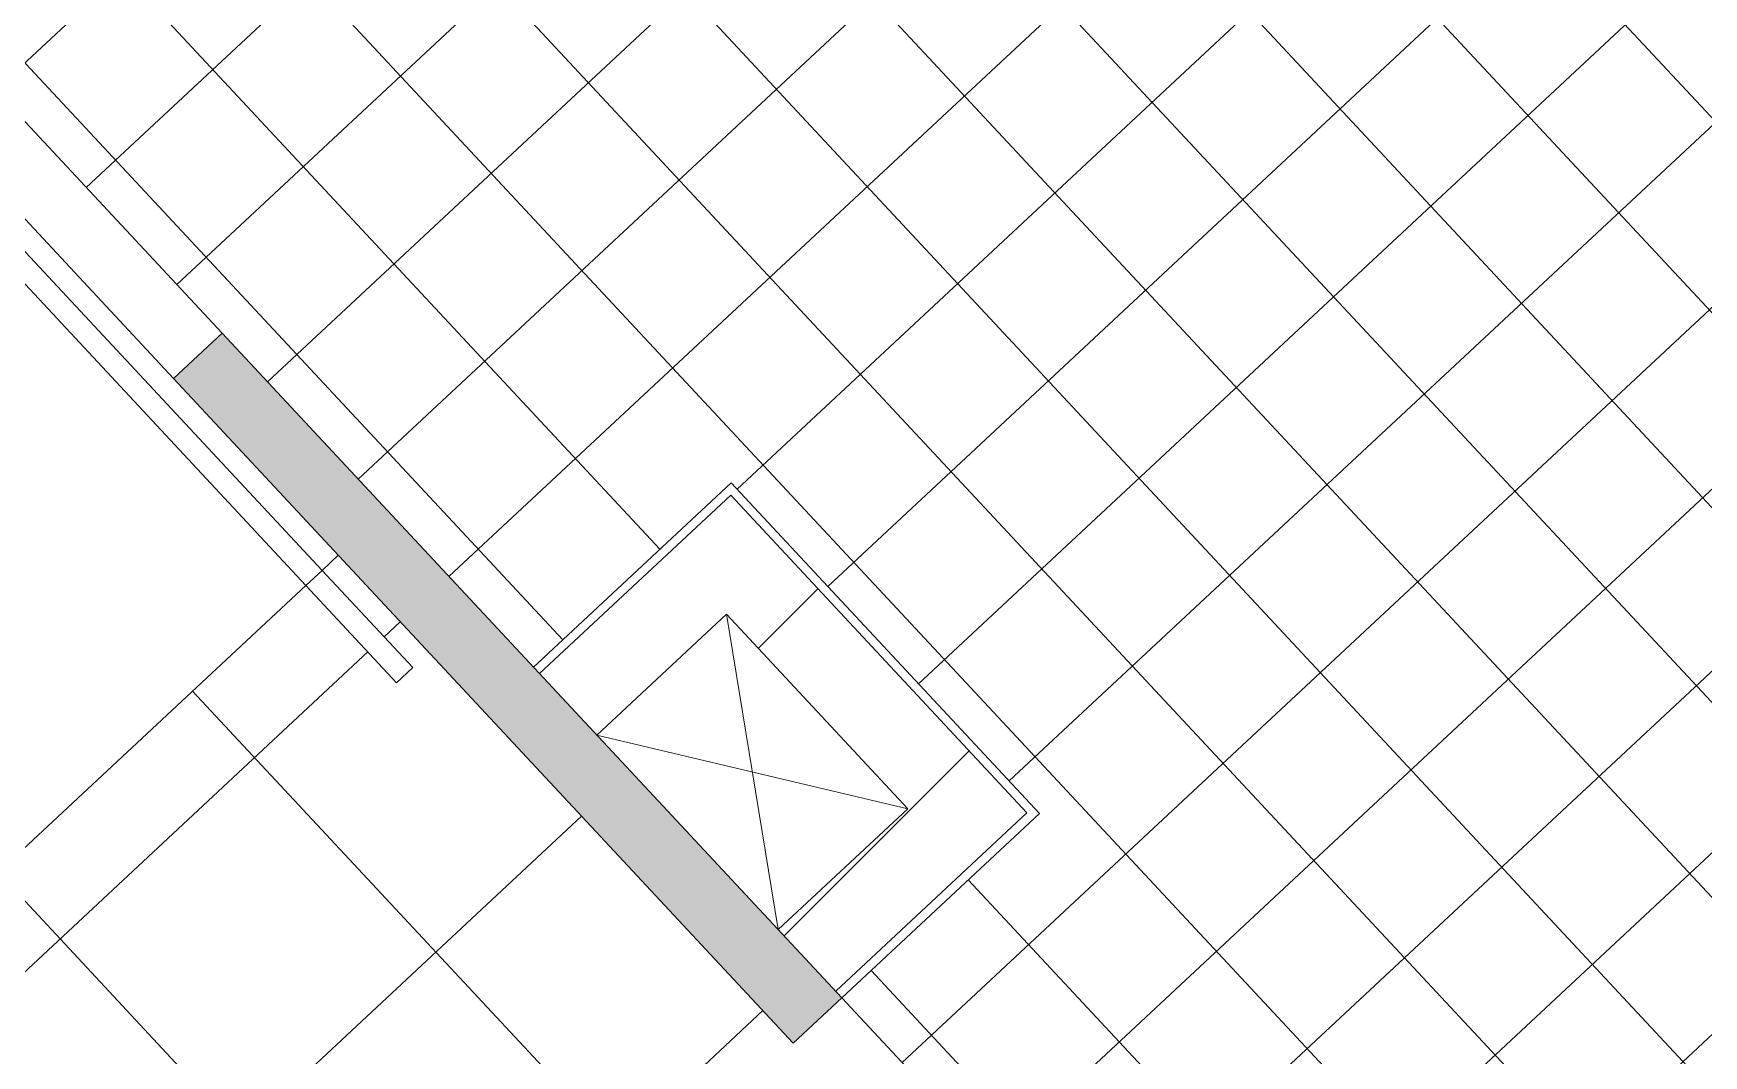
# Model space of a CAD drawing. Header units: millimetres. Extents: x -71377 to 516042, y -145869 to 441446.
# Drawn here: x 154473 to 158242, y 99527 to 101834 of the extents above; entities that cross this region are included whole.
import ezdxf

# ---------------------------------------------------------------- set-up
doc = ezdxf.new("R2010")
doc.units = ezdxf.units.MM
doc.header["$LTSCALE"] = 1000
doc.linetypes.add('_점선_S_', pattern=[1.6, 0.8, -0.8])
for name, color, linetype, lineweight in [('A-ele-8', 8, 'Continuous', 5), ('A-fnsh', 5, 'Continuous', 5), ('A-hat', 251, 'Continuous', 5), ('A-rail', 6, 'Continuous', 5), ('A_bwall', 3, 'Continuous', 5), ('A_cwall', 2, 'Continuous', 5), ('AA_오픈', 8, '_점선_S_', 5)]:
    doc.layers.add(name, color=color, linetype=linetype, lineweight=lineweight)
pattern_1 = [(45, (165969.5, 243949.9), (-353.5534, 353.5534), [])]

# ---------------------------------------------------------------- blocks, each defined once
blk = doc.blocks.new('난간 - 난간-7879177-지반층 배치도')
at = {"layer": 'A-rail'}
for p, q in [((192538.8, 48662.3), (192588.8, 48662.3)), ((192538.8, 48362.3), (192538.8, 48662.3)), ((192588.8, 48662.3), (192588.8, 48362.3)), ((192588.8, 48362.3), (192538.8, 48362.3)), ((192538.8, 48362.3), (192588.8, 48362.3)), ((192538.8, 44222.3), (192538.8, 48362.3)), ((192588.8, 48362.3), (192588.8, 44222.3))]:
    blk.add_line(p, q, dxfattribs=at)

msp = doc.modelspace()

# ---------------------------------------------------------------- hatches: boundary and pattern name
at = {"layer": 'A-hat'}
h = msp.add_hatch(dxfattribs=at)
h.set_pattern_fill('FP_24', color=256, scale=1000, style=0, pattern_type=2)
h.set_pattern_definition([(133, (154643.15, 101123.46), (-219.406, -204.6), []), (223, (154643.15, 101123.46), (204.6, -219.406), [])])
h.paths.add_polyline_path([(157320.1, 98560.7), (158705.2, 99846.6), (158838.8, 99703.4), (160074.8, 100856), (154492.6, 106842.1), (152324.1, 104820), (153718.8, 103324.3), (153269.1, 102904.9), (155601.5, 100403.7), (156047.6, 100819.7), (156743.3, 100073.7), (156297.1, 99657.7), (157284.8, 98598.5)])
msp.add_hatch(color=256, dxfattribs=at).paths.add_polyline_path([(156187.4, 99555.4), (156297.1, 99657.7), (154899, 101157), (154789.3, 101054.7), (155448.7, 100347.6)])
h = msp.add_hatch(dxfattribs=at)
h.set_pattern_fill('FP_25', color=256, scale=1000, style=0, pattern_type=2)
h.set_pattern_definition([(133, (154592.1, 101486.1), (-438.81, -409.2), []), (223, (154592.1, 101486.1), (409.2, -438.81), [])])
h.paths.add_polyline_path([(154599.5, 96023.6), (154892, 96296.4), (155028.4, 96150.2), (157017.7, 98005.2), (156881.3, 98151.5), (157320.1, 98560.7), (156297.1, 99657.7), (156187.4, 99555.4), (155161, 100656.1), (155124.4, 100622), (155329, 100402.6), (155292.5, 100368.5), (155087.9, 100587.9), (154056.7, 99626.3), (154261.3, 99406.9), (154224.7, 99372.8), (154020.1, 99592.2), (153983.5, 99558.1), (154389.3, 99122.9), (154352.8, 99088.8), (154557.4, 98869.4), (154520.8, 98835.3), (154316.2, 99054.7), (152955.9, 97786.2), (154549.7, 96077)])
h.paths.add_polyline_path([(153515, 97487.2), (153314.6, 97710.5), (154407.4, 98729.6), (154612, 98510.2), (153533.7, 97504.7)])
h = msp.add_hatch(dxfattribs=at)
h.set_pattern_fill('FP_12', color=256, scale=1000, style=0, pattern_type=2)
h.set_pattern_definition(pattern_1)
h.paths.add_polyline_path([(156446.4, 100084.1), (156585.4, 100213.7), (156176.2, 100652.5), (156037.2, 100522.9), (156200.7, 100347.6)])
h = msp.add_hatch(dxfattribs=at)
h.set_pattern_fill('FP_12', color=256, scale=1000, style=0, pattern_type=2)
h.set_pattern_definition(pattern_1)
h.paths.add_polyline_path([(156283.5, 99672.3), (156715, 100074.7), (156585.4, 100213.7), (156153.9, 99811.3)])

# ---------------------------------------------------------------- linework, layer by layer
at = {"layer": 'A-ele-8'}
for p, q in [((154271.6, 101829.8), (154899, 101157)), ((154789.3, 101054.7), (154161.9, 101727.5))]:
    msp.add_line(p, q, dxfattribs=at)
at = {"layer": 'A-fnsh'}
for p, q in [((155601.5, 100403.7), (156047.6, 100819.7)), ((156047.6, 100819.7), (156743.3, 100073.7)), ((155161, 100656.1), (155124.4, 100622)), ((155087.9, 100587.9), (154093.2, 99660.4)), ((156743.3, 100073.7), (156297.1, 99657.7)), ((156297.1, 99657.7), (157320.1, 98560.7))]:
    msp.add_line(p, q, dxfattribs=at)
at = {"layer": 'A_bwall'}
for p, q in [((156046.6, 100791.4), (155615.1, 100389.1)), ((156715, 100074.7), (156046.6, 100791.4)), ((155744.7, 100250.1), (156037.2, 100522.9)), ((156037.2, 100522.9), (156446.4, 100084.1)), ((156446.4, 100084.1), (156153.9, 99811.3)), ((156283.5, 99672.3), (156715, 100074.7))]:
    msp.add_line(p, q, dxfattribs=at)
at = {"layer": 'A_cwall'}
for p, q in [((154899, 101157), (154789.3, 101054.7)), ((156297.1, 99657.7), (154899, 101157)), ((154789.3, 101054.7), (156187.4, 99555.4)), ((156187.4, 99555.4), (156297.1, 99657.7))]:
    msp.add_line(p, q, dxfattribs=at)
at = {"layer": 'AA_오픈'}
for p, q in [((156153.9, 99811.3), (156037.2, 100522.9)), ((156446.4, 100084.1), (155744.7, 100250.1))]:
    msp.add_line(p, q, dxfattribs=at)

# ---------------------------------------------------------------- block references
at = {"layer": 'A-rail', "rotation": 223.0000012484763}
msp.add_blockref('난간 - 난간-7879177-지반층 배치도', (262955.4, 267303.1), dxfattribs=at)

doc.saveas('drawing.dxf')
